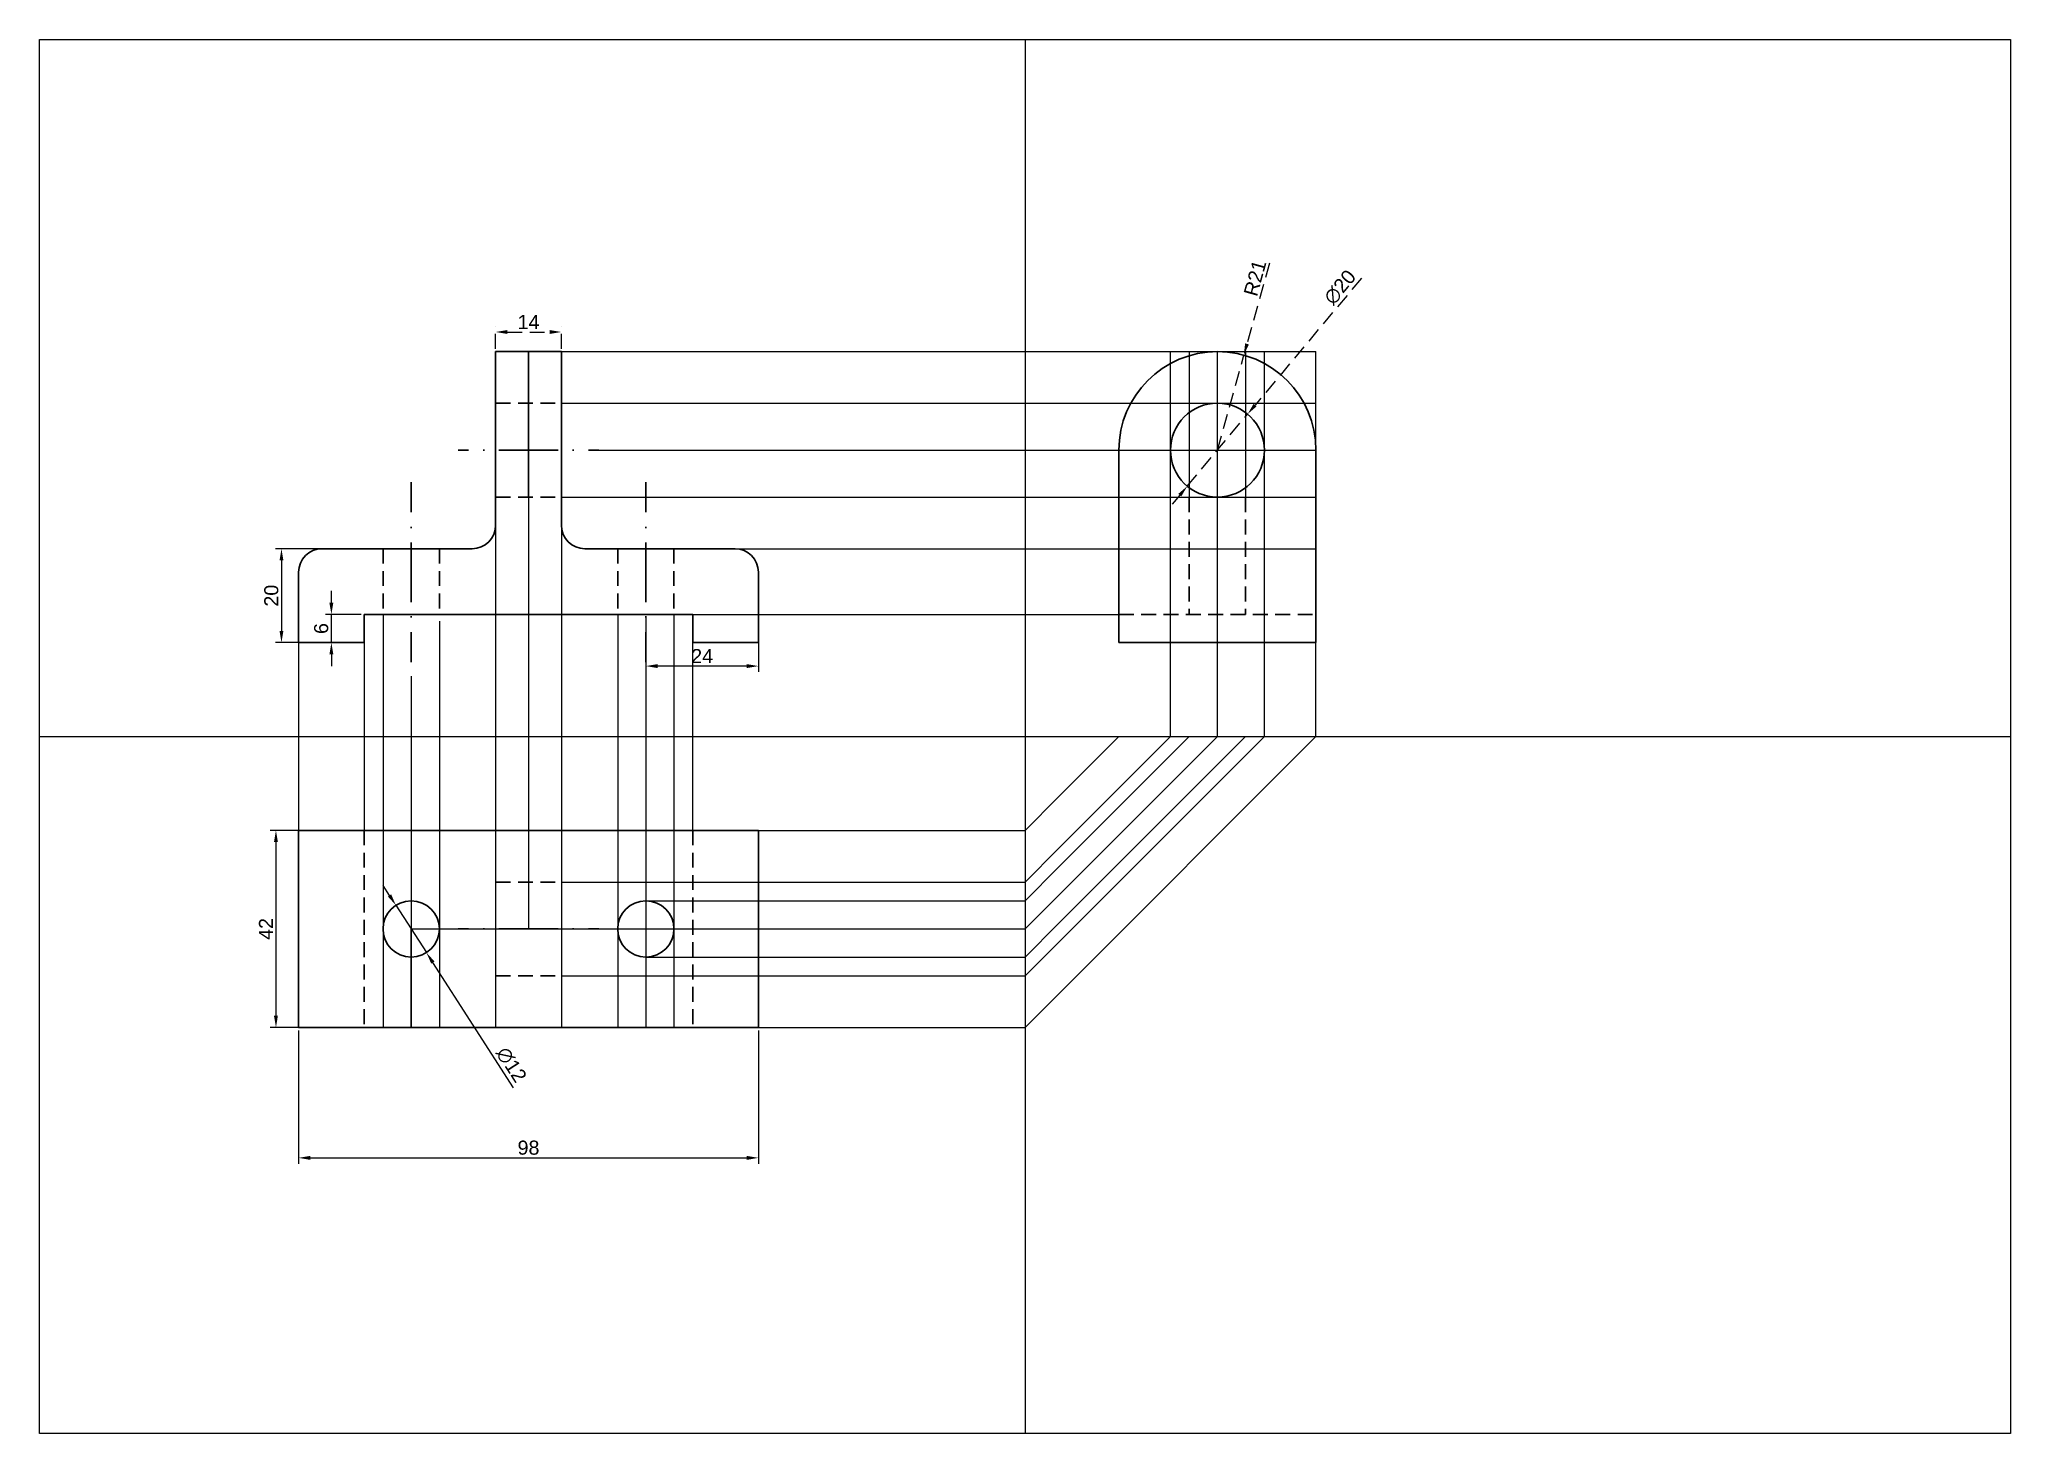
# Model space of a CAD drawing. Header units: millimetres. Extents: x 2753 to 5730, y 1307 to 2941.
# Drawn here: x 2753.2 to 3173.2, y 1307.2 to 1604.2 of the extents above; entities outside this region: 4.
import ezdxf

# ---------------------------------------------------------------- set-up
doc = ezdxf.new("R2010")
doc.units = ezdxf.units.MM
doc.linetypes.add('DASHDOT2', pattern=[12.7, 6.35, -3.175, 0, -3.175])
doc.linetypes.add('HIDDEN2', pattern=[4.7625, 3.175, -1.5875])
doc.layers.add('dashdot', color=7, linetype='DASHDOT2')
doc.layers.add('dotted', color=7, linetype='HIDDEN2')
doc.styles.get("Standard").update_dxf_attribs({"font": 'arial.ttf'})
doc.dimstyles.new('ISO-25', dxfattribs={"dimtxt": 3, "dimasz": 2.5, "dimexe": 1.25, "dimexo": 0.625, "dimtad": 1, "dimdec": 0, "dimdsep": 46, "dimtxsty": 'Standard', "dimcen": 2.5, "dimadec": 0, "dimazin": 0, "dimtfac": 1, "dimtdec": 0, "dimtmove": 0, "dimatfit": 3, "dimfxl": 1, "dimarcsym": 0})

# ---------------------------------------------------------------- blocks, each defined once
blk = doc.blocks.new('*D2')
at = {"layer": 'Defpoints', "color": 0, "lineweight": -3, "transparency": 16777216}
for p in [(3010.63, 1524.41), (2997.79, 1509.07)]:
    blk.add_point(p, dxfattribs=at)
at = {"layer": 'dotted', "color": 0, "lineweight": -2, "transparency": 16777216}
for p, q in [((3034.88, 1553.37), (3012.23, 1526.32)), ((2997.79, 1509.07), (3010.63, 1524.41)), ((2996.19, 1507.15), (2994.58, 1505.24))]:
    blk.add_line(p, q, dxfattribs=at)
at = {"layer": 'dotted', "color": 0, "lineweight": -3, "transparency": 16777216}
for points in [[(3011.91, 1526.59), (3012.55, 1526.06), (3010.63, 1524.41)], [(2995.87, 1507.42), (2996.51, 1506.89), (2997.79, 1509.07)]]:
    blk.add_solid(points, dxfattribs=at)
at = {"layer": 'dotted', "color": 0, "lineweight": -3, "transparency": 16777216, "insert": (3030.33, 1551.44), "char_height": 3, "attachment_point": 5, "rotation": 50.0685}
blk.add_mtext('∅20', dxfattribs=at)
blk = doc.blocks.new('*D3')
at = {"layer": 'Defpoints', "color": 0, "lineweight": -3, "transparency": 16777216}
for p in [(3009.84, 1536.97), (3004.21, 1516.74)]:
    blk.add_point(p, dxfattribs=at)
at = {"layer": 'dotted', "color": 0, "lineweight": -2, "transparency": 16777216}
for p, q in [((3015.31, 1556.61), (3010.51, 1539.38)), ((3004.21, 1516.74), (3009.84, 1536.97))]:
    blk.add_line(p, q, dxfattribs=at)
at = {"layer": 'dotted', "color": 0, "lineweight": -3, "transparency": 16777216}
blk.add_solid([(3010.11, 1539.49), (3010.91, 1539.27), (3009.84, 1536.97)], dxfattribs=at)
at = {"layer": 'dotted', "color": 0, "lineweight": -3, "transparency": 16777216, "insert": (3012.21, 1553.41), "char_height": 3, "attachment_point": 5, "rotation": 74.4425}
blk.add_mtext('R21', dxfattribs=at)
blk = doc.blocks.new('*D4')
at = {"layer": 'Defpoints', "color": 0, "lineweight": -3, "transparency": 16777216}
for p in [(2864.42, 1541.91), (2850.42, 1537.74), (2864.42, 1537.74)]:
    blk.add_point(p, dxfattribs=at)
at = {"layer": 'dotted', "color": 0, "lineweight": -2, "transparency": 16777216}
for p, q in [((2850.42, 1538.36), (2850.42, 1543.16)), ((2852.92, 1541.91), (2861.92, 1541.91)), ((2864.42, 1538.36), (2864.42, 1543.16))]:
    blk.add_line(p, q, dxfattribs=at)
at = {"layer": 'dotted', "color": 0, "lineweight": -3, "transparency": 16777216}
for points in [[(2852.92, 1542.33), (2852.92, 1541.49), (2850.42, 1541.91)], [(2861.92, 1542.33), (2861.92, 1541.49), (2864.42, 1541.91)]]:
    blk.add_solid(points, dxfattribs=at)
at = {"layer": 'dotted', "color": 0, "lineweight": -3, "transparency": 16777216, "insert": (2857.42, 1544.04), "char_height": 3, "attachment_point": 5}
blk.add_mtext('14', dxfattribs=at)
blk = doc.blocks.new('*D5')
at = {"color": 0, "lineweight": -2, "transparency": 16777216}
for p, q in [((2821.79, 1495.74), (2803.53, 1495.74)), ((2804.78, 1493.24), (2804.78, 1478.24)), ((2821.79, 1475.74), (2803.53, 1475.74))]:
    blk.add_line(p, q, dxfattribs=at)
at = {"color": 0, "lineweight": -3, "transparency": 16777216}
for points in [[(2804.37, 1493.24), (2805.2, 1493.24), (2804.78, 1495.74)], [(2804.37, 1478.24), (2805.2, 1478.24), (2804.78, 1475.74)]]:
    blk.add_solid(points, dxfattribs=at)
at = {"layer": 'Defpoints', "color": 0, "lineweight": -3, "transparency": 16777216}
for p in [(2822.42, 1495.74), (2804.78, 1475.74), (2822.42, 1475.74)]:
    blk.add_point(p, dxfattribs=at)
at = {"color": 0, "lineweight": -3, "transparency": 16777216, "insert": (2802.63, 1485.74), "char_height": 3, "attachment_point": 5, "rotation": 90}
blk.add_mtext('20', dxfattribs=at)
blk = doc.blocks.new('*D6')
at = {"color": 0, "lineweight": -2, "transparency": 16777216}
for p, q in [((2882.42, 1481.11), (2882.42, 1469.49)), ((2906.42, 1481.11), (2906.42, 1469.49)), ((2903.92, 1470.74), (2884.92, 1470.74))]:
    blk.add_line(p, q, dxfattribs=at)
at = {"color": 0, "lineweight": -3, "transparency": 16777216}
for points in [[(2884.92, 1471.16), (2884.92, 1470.32), (2882.42, 1470.74)], [(2903.92, 1471.16), (2903.92, 1470.32), (2906.42, 1470.74)]]:
    blk.add_solid(points, dxfattribs=at)
at = {"layer": 'Defpoints', "color": 0, "lineweight": -3, "transparency": 16777216}
for p in [(2882.42, 1481.74), (2906.42, 1481.74), (2882.42, 1470.74)]:
    blk.add_point(p, dxfattribs=at)
at = {"color": 0, "lineweight": -3, "transparency": 16777216, "insert": (2894.42, 1472.87), "char_height": 3, "attachment_point": 5}
blk.add_mtext('24', dxfattribs=at)
blk = doc.blocks.new('*D8')
at = {"color": 0, "lineweight": -2, "transparency": 16777216}
for p, q in [((2815.42, 1484.24), (2815.42, 1486.74)), ((2821.79, 1481.74), (2814.17, 1481.74)), ((2815.42, 1475.74), (2815.42, 1481.74)), ((2821.79, 1475.74), (2814.17, 1475.74)), ((2815.42, 1473.24), (2815.42, 1470.74))]:
    blk.add_line(p, q, dxfattribs=at)
at = {"color": 0, "lineweight": -3, "transparency": 16777216}
for points in [[(2815, 1484.24), (2815.83, 1484.24), (2815.42, 1481.74)], [(2815, 1473.24), (2815.83, 1473.24), (2815.42, 1475.74)]]:
    blk.add_solid(points, dxfattribs=at)
at = {"layer": 'Defpoints', "color": 0, "lineweight": -3, "transparency": 16777216}
for p in [(2815.42, 1481.74), (2822.42, 1481.74), (2822.42, 1475.74)]:
    blk.add_point(p, dxfattribs=at)
at = {"color": 0, "lineweight": -3, "transparency": 16777216, "insert": (2813.26, 1478.74), "char_height": 3, "attachment_point": 5, "rotation": 90}
blk.add_mtext('6', dxfattribs=at)
blk = doc.blocks.new('*D9')
at = {"color": 0, "lineweight": -2, "transparency": 16777216}
for p, q in [((2827.81, 1421.88), (2826.45, 1423.98)), ((2829.16, 1419.78), (2835.67, 1409.7)), ((2854.25, 1380.91), (2837.03, 1407.6))]:
    blk.add_line(p, q, dxfattribs=at)
at = {"color": 0, "lineweight": -3, "transparency": 16777216}
for points in [[(2828.16, 1422.11), (2827.46, 1421.66), (2829.16, 1419.78)], [(2837.38, 1407.82), (2836.68, 1407.37), (2835.67, 1409.7)]]:
    blk.add_solid(points, dxfattribs=at)
at = {"layer": 'Defpoints', "color": 0, "lineweight": -3, "transparency": 16777216}
for p in [(2829.16, 1419.78), (2835.67, 1409.7)]:
    blk.add_point(p, dxfattribs=at)
at = {"color": 0, "lineweight": -3, "transparency": 16777216, "insert": (2853.76, 1385.81), "char_height": 3, "attachment_point": 5, "rotation": 302.8391}
blk.add_mtext('∅12', dxfattribs=at)
blk = doc.blocks.new('*D10')
at = {"color": 0, "lineweight": -2, "transparency": 16777216}
for p, q in [((2905.79, 1435.74), (2802.36, 1435.74)), ((2803.61, 1433.24), (2803.61, 1396.24)), ((2905.79, 1393.74), (2802.36, 1393.74))]:
    blk.add_line(p, q, dxfattribs=at)
at = {"color": 0, "lineweight": -3, "transparency": 16777216}
for points in [[(2803.19, 1433.24), (2804.02, 1433.24), (2803.61, 1435.74)], [(2803.19, 1396.24), (2804.02, 1396.24), (2803.61, 1393.74)]]:
    blk.add_solid(points, dxfattribs=at)
at = {"layer": 'Defpoints', "color": 0, "lineweight": -3, "transparency": 16777216}
for p in [(2906.42, 1435.74), (2803.61, 1393.74), (2906.42, 1393.74)]:
    blk.add_point(p, dxfattribs=at)
at = {"color": 0, "lineweight": -3, "transparency": 16777216, "insert": (2801.48, 1414.74), "char_height": 3, "attachment_point": 5, "rotation": 90}
blk.add_mtext('42', dxfattribs=at)
blk = doc.blocks.new('*D11')
at = {"color": 0, "lineweight": -2, "transparency": 16777216}
for p, q in [((2808.42, 1393.11), (2808.42, 1364.72)), ((2906.42, 1393.11), (2906.42, 1364.72)), ((2810.92, 1365.97), (2903.92, 1365.97))]:
    blk.add_line(p, q, dxfattribs=at)
at = {"color": 0, "lineweight": -3, "transparency": 16777216}
for points in [[(2810.92, 1366.39), (2810.92, 1365.55), (2808.42, 1365.97)], [(2903.92, 1366.39), (2903.92, 1365.55), (2906.42, 1365.97)]]:
    blk.add_solid(points, dxfattribs=at)
at = {"layer": 'Defpoints', "color": 0, "lineweight": -3, "transparency": 16777216}
for p in [(2808.42, 1393.74), (2906.42, 1393.74), (2906.42, 1365.97)]:
    blk.add_point(p, dxfattribs=at)
at = {"color": 0, "lineweight": -3, "transparency": 16777216, "insert": (2857.42, 1368.13), "char_height": 3, "attachment_point": 5}
blk.add_mtext('98', dxfattribs=at)

msp = doc.modelspace()

# ---------------------------------------------------------------- linework, layer by layer
for p, q in [((2963.21, 1604.24), (2963.21, 1307.24)), ((2753.21, 1455.74), (3173.21, 1455.74))]:
    msp.add_line(p, q)
at = {"lineweight": 30}
for p, q in [((2850.42, 1500.74), (2850.42, 1537.74)), ((2850.42, 1537.74), (2864.42, 1537.74)), ((2857.42, 1537.74), (2857.42, 1516.74)), ((2864.42, 1537.74), (2864.42, 1500.74)), ((2857.42, 1516.74), (2857.42, 1526.74)), ((2857.42, 1516.74), (2857.42, 1516.74)), ((2857.42, 1516.74), (2857.42, 1506.74)), ((2983.21, 1516.74), (2983.21, 1495.74)), ((3025.21, 1516.74), (3025.21, 1495.74)), ((2813.42, 1495.74), (2822.42, 1495.74)), ((2813.42, 1495.74), (2845.42, 1495.74)), ((2813.42, 1495.74), (2845.42, 1495.74)), ((2869.42, 1495.74), (2901.42, 1495.74)), ((2869.42, 1495.74), (2901.42, 1495.74)), ((2901.42, 1495.74), (2892.42, 1495.74)), ((2983.21, 1495.74), (2983.21, 1475.74)), ((3025.21, 1475.74), (3025.21, 1495.74)), ((2808.42, 1475.74), (2808.42, 1490.74)), ((2906.42, 1475.74), (2906.42, 1490.74)), ((2822.42, 1475.74), (2822.42, 1481.74)), ((2892.42, 1481.74), (2822.42, 1481.74)), ((2892.42, 1475.74), (2892.42, 1481.74)), ((2808.42, 1475.74), (2822.42, 1475.74)), ((2808.42, 1475.74), (2822.42, 1475.74)), ((2808.42, 1475.74), (2822.42, 1475.74)), ((2822.42, 1475.74), (2808.42, 1475.74)), ((2822.42, 1475.74), (2808.42, 1475.74)), ((2906.42, 1475.74), (2892.42, 1475.74)), ((2906.42, 1475.74), (2892.42, 1475.74)), ((2906.42, 1475.74), (2892.42, 1475.74)), ((2892.42, 1475.74), (2906.42, 1475.74)), ((2892.42, 1475.74), (2906.42, 1475.74)), ((2892.42, 1475.74), (2906.42, 1475.74)), ((2983.21, 1475.74), (3025.21, 1475.74)), ((2808.42, 1393.74), (2808.42, 1435.74)), ((2808.42, 1435.74), (2906.42, 1435.74)), ((2906.42, 1435.74), (2906.42, 1393.74)), ((2906.42, 1393.74), (2808.42, 1393.74))]:
    msp.add_line(p, q, dxfattribs=at)
at = {"lineweight": -3}
for p, q in [((2864.42, 1537.74), (3025.21, 1537.74)), ((2994.21, 1455.74), (2994.21, 1537.74)), ((2998.21, 1537.74), (2998.21, 1506.74)), ((3004.21, 1455.74), (3004.21, 1537.74)), ((3010.21, 1537.74), (3010.21, 1506.74)), ((3014.21, 1455.74), (3014.21, 1537.74)), ((3025.21, 1455.74), (3025.21, 1537.74)), ((2864.42, 1526.74), (3025.21, 1526.74)), ((2872.42, 1516.74), (3025.21, 1516.74)), ((2857.42, 1506.74), (2857.42, 1435.74)), ((2864.42, 1506.74), (3025.21, 1506.74)), ((2850.42, 1500.74), (2850.42, 1393.74)), ((2864.42, 1500.74), (2864.42, 1393.74)), ((2901.42, 1495.74), (3025.21, 1495.74)), ((2826.42, 1481.74), (2826.42, 1393.74)), ((2838.42, 1480.34), (2838.42, 1393.74)), ((2876.42, 1481.74), (2876.42, 1393.74)), ((2888.42, 1481.74), (2888.42, 1393.74)), ((2892.42, 1481.74), (2983.21, 1481.74)), ((2808.42, 1475.74), (2808.42, 1393.74)), ((2822.42, 1475.74), (2822.42, 1435.74)), ((2892.42, 1435.74), (2892.42, 1475.74)), ((2882.42, 1470.74), (2882.42, 1393.74)), ((2832.42, 1468.62), (2832.42, 1393.74)), ((2970.28, 1442.81), (2983.21, 1455.74)), ((2970.28, 1431.81), (2994.21, 1455.74)), ((2970.28, 1427.81), (2998.21, 1455.74)), ((2970.28, 1415.81), (3010.21, 1455.74)), ((2970.28, 1411.81), (3014.21, 1455.74)), ((2970.28, 1400.81), (3025.21, 1455.74)), ((2970.28, 1421.81), (3004.21, 1455.74)), ((2963.21, 1435.74), (2970.28, 1442.81)), ((2808.42, 1435.74), (2906.42, 1435.74)), ((2857.42, 1435.74), (2857.42, 1414.74)), ((2906.42, 1435.74), (2906.42, 1393.74)), ((2906.42, 1435.74), (2963.21, 1435.74)), ((2963.21, 1424.74), (2970.28, 1431.81)), ((2864.42, 1424.74), (2963.21, 1424.74)), ((2963.21, 1420.74), (2970.28, 1427.81)), ((2882.42, 1420.74), (2963.21, 1420.74)), ((2963.21, 1414.74), (2970.28, 1421.81)), ((2970.28, 1421.81), (2970.28, 1421.81)), ((2963.21, 1408.74), (2970.28, 1415.81)), ((2832.42, 1393.74), (2832.42, 1414.74)), ((2832.42, 1414.74), (2832.42, 1414.74)), ((2832.42, 1414.74), (2882.42, 1414.74)), ((2882.42, 1414.74), (2963.21, 1414.74)), ((2963.21, 1404.74), (2970.28, 1411.81)), ((2882.42, 1408.74), (2963.21, 1408.74)), ((2864.42, 1404.74), (2963.21, 1404.74)), ((2963.21, 1393.74), (2970.28, 1400.81)), ((2906.42, 1393.74), (2963.21, 1393.74))]:
    msp.add_line(p, q, dxfattribs=at)
msp.add_lwpolyline([(2753.21, 1604.24), (3173.21, 1604.24), (3173.21, 1307.24), (2753.21, 1307.24)], close=True)
at = {"lineweight": 30}
for centre, radius in [((3004.21, 1516.74), 10), ((2832.42, 1414.74), 6), ((2882.42, 1414.74), 6)]:
    msp.add_circle(centre, radius, dxfattribs=at)
for centre, radius, start, end in [((3004.21, 1516.74), 21, 0, 180), ((2845.42, 1500.74), 5, 270, 0), ((2869.42, 1500.74), 5, 180, 270), ((2813.42, 1490.74), 5, 90, 180), ((2901.42, 1490.74), 5, 0, 90)]:
    msp.add_arc(centre, radius, start, end, dxfattribs=at)
at = {"layer": 'dashdot', "lineweight": 30}
for p, q in [((5714.83, 2931.48), (5699.83, 2931.48)), ((5714.83, 2931.48), (5729.83, 2931.48)), ((2857.42, 1516.74), (2842.42, 1516.74)), ((2857.42, 1516.74), (2842.42, 1516.74)), ((2857.42, 1516.74), (2872.42, 1516.74)), ((2857.42, 1516.74), (2872.42, 1516.74)), ((2832.42, 1490.74), (2832.42, 1510.74)), ((2882.42, 1490.74), (2882.42, 1510.74)), ((2832.42, 1490.74), (2832.42, 1470.74)), ((2882.42, 1490.74), (2882.42, 1470.74)), ((2857.42, 1414.74), (2842.42, 1414.74)), ((2857.42, 1414.74), (2872.42, 1414.74))]:
    msp.add_line(p, q, dxfattribs=at)
at = {"layer": 'dotted', "lineweight": 30}
for p, q in [((5707.83, 2941.48), (5721.83, 2941.48)), ((5707.83, 2921.48), (5721.83, 2921.48)), ((2850.42, 1526.74), (2864.42, 1526.74)), ((2850.42, 1526.74), (2864.42, 1526.74)), ((2850.42, 1506.74), (2864.42, 1506.74)), ((2850.42, 1506.74), (2864.42, 1506.74)), ((2998.21, 1506.74), (2998.21, 1481.74)), ((3010.21, 1506.74), (3010.21, 1481.74)), ((2826.42, 1495.74), (2826.42, 1481.74)), ((2838.42, 1495.74), (2838.42, 1481.74)), ((2876.42, 1495.74), (2876.42, 1481.74)), ((2882.42, 1495.74), (2888.42, 1495.74)), ((2888.42, 1495.74), (2888.42, 1481.74)), ((2983.21, 1481.74), (3025.21, 1481.74)), ((2822.42, 1435.74), (2822.42, 1393.74)), ((2892.42, 1435.74), (2892.42, 1393.74)), ((2850.42, 1424.74), (2864.42, 1424.74)), ((2850.42, 1404.74), (2864.42, 1404.74))]:
    msp.add_line(p, q, dxfattribs=at)

# ---------------------------------------------------------------- dimensions: what is measured, and where the dimension line sits
at = {"lineweight": -3}
for base, p1, p2, picture, middle in [((2804.78, 1475.74), (2822.42, 1495.74), (2822.42, 1475.74), '*D5', (2802.63, 1485.74)), ((2815.42, 1481.74), (2822.42, 1475.74), (2822.42, 1481.74), '*D8', (2813.26, 1478.74)), ((2803.61, 1393.74), (2906.42, 1435.74), (2906.42, 1393.74), '*D10', (2801.48, 1414.74))]:
    dim = msp.add_linear_dim(base=base, p1=p1, p2=p2, angle=90, dimstyle='ISO-25', dxfattribs=at)
    dim.commit()
    dim.dimension.update_dxf_attribs({"geometry": picture, "text_midpoint": middle})
for base, p1, p2, picture, middle in [((2882.42, 1470.74), (2906.42, 1481.74), (2882.42, 1481.74), '*D6', (2894.42, 1472.87)), ((2906.42, 1365.97), (2808.42, 1393.74), (2906.42, 1393.74), '*D11', (2857.42, 1368.13))]:
    dim = msp.add_linear_dim(base=base, p1=p1, p2=p2, dimstyle='ISO-25', dxfattribs=at)
    dim.commit()
    dim.dimension.update_dxf_attribs({"geometry": picture, "text_midpoint": middle})
dim = msp.add_diameter_dim_2p(p1=(2829.16, 1419.78), p2=(2835.67, 1409.7), dimstyle='ISO-25', dxfattribs=at)
dim.commit()
dim.dimension.update_dxf_attribs({"geometry": '*D9', "text_midpoint": (2851.87, 1384.59), "dimtype": 163})
at = {"layer": 'dotted', "lineweight": -3}
dim = msp.add_diameter_dim_2p(p1=(2997.79, 1509.07), p2=(3010.63, 1524.41), dimstyle='ISO-25', dxfattribs=at)
dim.commit()
dim.dimension.update_dxf_attribs({"geometry": '*D2', "text_midpoint": (3032.05, 1550), "dimtype": 163})
dim = msp.add_radius_dim(center=(3004.21, 1516.74), mpoint=(3009.84, 1536.97), dimstyle='ISO-25', dxfattribs=at)
dim.commit()
dim.dimension.update_dxf_attribs({"geometry": '*D3', "text_midpoint": (3014.26, 1552.84), "dimtype": 164})
dim = msp.add_linear_dim(base=(2864.42, 1541.91), p1=(2850.42, 1537.74), p2=(2864.42, 1537.74), dimstyle='ISO-25', dxfattribs=at)
dim.commit()
dim.dimension.update_dxf_attribs({"geometry": '*D4', "text_midpoint": (2857.42, 1544.04)})

doc.saveas('drawing.dxf')
